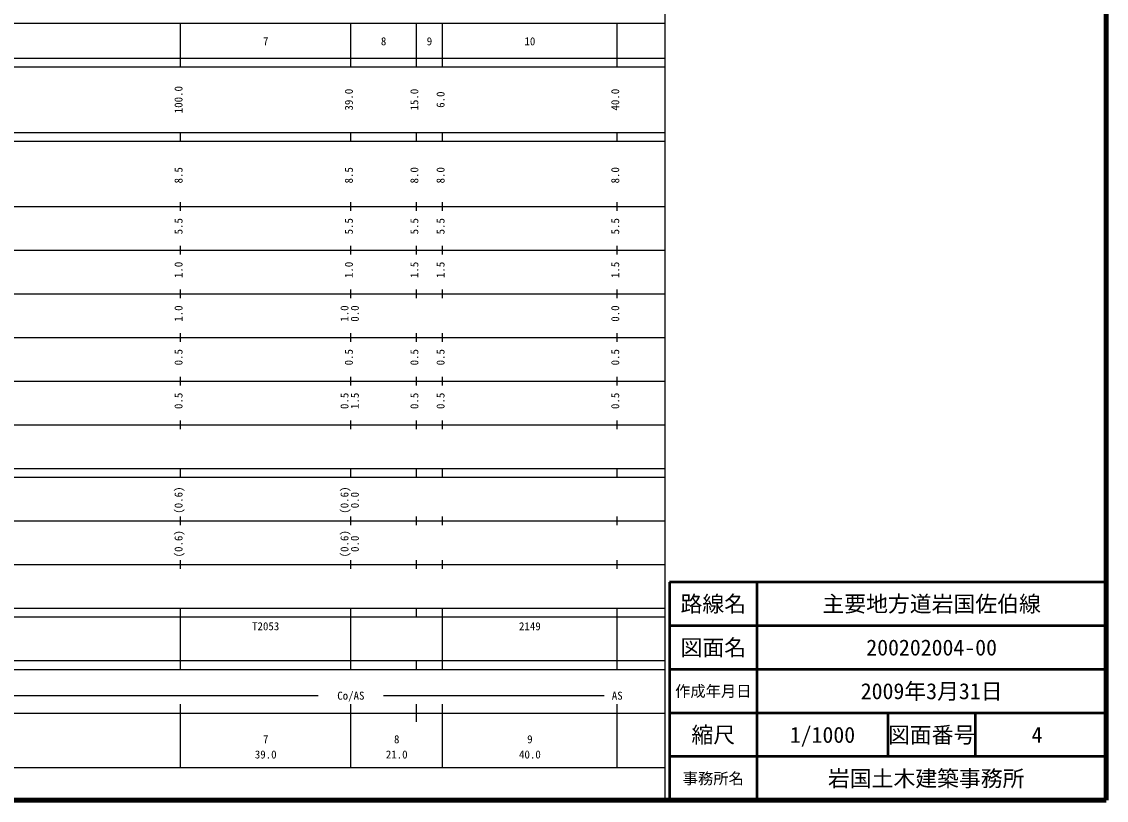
# Model space of a CAD drawing. Units: millimetres on the paper, enlarged 1000 times. Extents: x 40000 to 680000, y 20000 to 380000.
# Drawn here: x 431622 to 680000, y 20000 to 198357 of the extents above; entities that cross this region are included whole.
import ezdxf
from ezdxf.enums import TextEntityAlignment as Align

# ---------------------------------------------------------------- set-up
doc = ezdxf.new("R2010")
doc.units = ezdxf.units.MM
doc.header["$LTSCALE"] = 1000
for name, color, linetype, lineweight in [('M-TTL', 2, 'Continuous', 140), ('M-TTL-BAND', 7, 'Continuous', 25), ('M-TTL-FRAM', 2, 'Continuous', 50), ('M-TTL-LINE', 7, 'Continuous', 50)]:
    doc.layers.add(name, color=color, linetype=linetype, lineweight=lineweight)
doc.layers.add('M-TTL-TXT', color=7, linetype='Continuous')
doc.styles.add('ＭＳ ゴシック', font='')
doc.styles.get('ＭＳ ゴシック').set_extended_font_data('MS Gothic')

msp = doc.modelspace()

# ---------------------------------------------------------------- linework, layer by layer
at = {"layer": 'M-TTL'}
for p, q in [((680000, 20000), (680000, 380000)), ((40000, 20000), (680000, 20000))]:
    msp.add_line(p, q, dxfattribs=at)
at = {"layer": 'M-TTL-BAND'}
for p, q in [((579000, 20000), (579000, 370000)), ((68000, 198000), (579000, 198000)), ((468000, 188000), (468000, 198000)), ((507000, 188000), (507000, 198000)), ((522000, 188000), (522000, 198000)), ((528000, 188000), (528000, 198000)), ((568000, 188000), (568000, 198000)), ((40000, 190000), (579000, 190000)), ((40000, 188000), (579000, 188000)), ((40000, 173000), (579000, 173000)), ((468000, 171000), (468000, 173000)), ((507000, 171000), (507000, 173000)), ((522000, 171000), (522000, 173000)), ((528000, 171000), (528000, 173000)), ((568000, 171000), (568000, 173000)), ((40000, 171000), (579000, 171000)), ((468000, 155000), (468000, 157000)), ((507000, 155000), (507000, 157000)), ((522000, 155000), (522000, 157000)), ((528000, 155000), (528000, 157000)), ((568000, 155000), (568000, 157000)), ((40000, 156000), (579000, 156000)), ((468000, 145000), (468000, 147000)), ((507000, 145000), (507000, 147000)), ((522000, 145000), (522000, 147000)), ((528000, 145000), (528000, 147000)), ((568000, 145000), (568000, 147000)), ((46000, 146000), (579000, 146000)), ((468000, 135000), (468000, 137000)), ((507000, 135000), (507000, 137000)), ((522000, 135000), (522000, 137000)), ((528000, 135000), (528000, 137000)), ((568000, 135000), (568000, 137000)), ((52000, 136000), (579000, 136000)), ((468000, 125000), (468000, 127000)), ((507000, 125000), (507000, 127000)), ((522000, 125000), (522000, 127000)), ((528000, 125000), (528000, 127000)), ((568000, 125000), (568000, 127000)), ((46000, 126000), (579000, 126000)), ((468000, 115000), (468000, 117000)), ((507000, 115000), (507000, 117000)), ((522000, 115000), (522000, 117000)), ((528000, 115000), (528000, 117000)), ((568000, 115000), (568000, 117000)), ((52000, 116000), (579000, 116000)), ((468000, 105000), (468000, 107000)), ((507000, 105000), (507000, 107000)), ((522000, 105000), (522000, 107000)), ((528000, 105000), (528000, 107000)), ((568000, 105000), (568000, 107000)), ((46000, 106000), (579000, 106000)), ((40000, 96000), (579000, 96000)), ((468000, 94000), (468000, 96000)), ((507000, 94000), (507000, 96000)), ((522000, 94000), (522000, 96000)), ((528000, 94000), (528000, 96000)), ((568000, 94000), (568000, 96000)), ((40000, 94000), (579000, 94000)), ((468000, 83000), (468000, 85000)), ((507000, 83000), (507000, 85000)), ((522000, 83000), (522000, 85000)), ((528000, 83000), (528000, 85000)), ((568000, 83000), (568000, 85000)), ((49000, 84000), (579000, 84000)), ((468000, 73000), (468000, 75000)), ((507000, 73000), (507000, 75000)), ((522000, 73000), (522000, 75000)), ((528000, 73000), (528000, 75000)), ((568000, 73000), (568000, 75000)), ((40000, 74000), (579000, 74000)), ((40000, 64000), (579000, 64000)), ((468000, 62000), (468000, 64000)), ((507000, 62000), (507000, 64000)), ((522000, 62000), (522000, 64000)), ((528000, 62000), (528000, 64000)), ((568000, 62000), (568000, 64000)), ((40000, 62000), (579000, 62000)), ((468000, 52000), (468000, 62000)), ((468000, 52000), (468000, 62000)), ((507000, 52000), (507000, 62000)), ((528000, 52000), (528000, 62000)), ((568000, 52000), (568000, 62000)), ((40000, 52000), (579000, 52000)), ((40000, 50000), (579000, 50000)), ((468000, 50000), (468000, 52000)), ((507000, 50000), (507000, 52000)), ((522000, 50000), (522000, 52000)), ((528000, 50000), (528000, 52000)), ((568000, 50000), (568000, 52000)), ((79500, 44000), (499500, 44000)), ((514500, 44000), (565000, 44000)), ((40000, 40000), (579000, 40000)), ((468000, 27500), (468000, 42000)), ((507000, 27500), (507000, 42000)), ((522000, 38000), (522000, 42000)), ((528000, 27500), (528000, 42000)), ((568000, 27500), (568000, 42000)), ((68000, 27500), (579000, 27500))]:
    msp.add_line(p, q, dxfattribs=at)
at = {"layer": 'M-TTL-FRAM'}
for p, q in [((680000, 70000), (580000, 70000)), ((580000, 70000), (580000, 20000))]:
    msp.add_line(p, q, dxfattribs=at)
at = {"layer": 'M-TTL-LINE'}
for p, q in [((600000, 70000), (600000, 20000)), ((680000, 60000), (580000, 60000)), ((680000, 50000), (580000, 50000)), ((680000, 40000), (580000, 40000)), ((630000, 40000), (630000, 30000)), ((650000, 40000), (650000, 30000)), ((680000, 30000), (580000, 30000))]:
    msp.add_line(p, q, dxfattribs=at)

# ---------------------------------------------------------------- texts
at = {"layer": 'M-TTL-BAND', "style": 'ＭＳ ゴシック'}
for s, p in [('7', (487500, 192405)), ('8', (514500, 192405)), ('9', (525000, 192405)), ('10', (548000, 192405)), ('Co/AS', (507000, 42500)), ('AS', (568000, 42500)), ('7', (487500, 32523)), ('8', (517500, 32523)), ('9', (548000, 32523)), ('39.0', (487500, 29033)), ('21.0', (517500, 29033)), ('40.0', (548000, 29033))]:
    msp.add_text(s, height=1833, dxfattribs=at).set_placement(p, align=Align.BOTTOM_CENTER)
for s, p in [('100.0', (469000, 180500)), ('39.0', (508000, 180500)), ('15.0', (523000, 180500)), ('6.0', (529000, 180500)), ('40.0', (569000, 180500)), ('8.5', (469000, 163174)), ('8.5', (508000, 163174)), ('8.0', (523000, 163174)), ('8.0', (529000, 163174)), ('8.0', (569000, 163174)), ('5.5', (469000, 151500)), ('5.5', (508000, 151500)), ('5.5', (523000, 151500)), ('5.5', (529000, 151500)), ('5.5', (569000, 151500)), ('1.0', (469000, 141500)), ('1.0', (508000, 141500)), ('1.5', (523000, 141500)), ('1.5', (529000, 141500)), ('1.5', (569000, 141500)), ('1.0', (469000, 131500)), ('1.0', (507000, 131500)), ('0.0', (509370, 131500)), ('0.0', (569000, 131500)), ('0.5', (469000, 121500)), ('0.5', (508000, 121500)), ('0.5', (523000, 121500)), ('0.5', (529000, 121500)), ('0.5', (569000, 121500)), ('0.5', (469000, 111500)), ('0.5', (507000, 111500)), ('1.5', (509370, 111500)), ('0.5', (523000, 111500)), ('0.5', (529000, 111500)), ('0.5', (569000, 111500)), ('(0.6)', (469000, 88764)), ('(0.6)', (507000, 88764)), ('0.0', (509370, 88764)), ('(0.6)', (469000, 78764)), ('(0.6)', (507000, 78764)), ('0.0', (509370, 78764))]:
    msp.add_text(s, height=1833, rotation=90, dxfattribs=at).set_placement(p, align=Align.BOTTOM_CENTER)
for s, p in [('T2053', (484375, 58405)), ('2149', (545500, 58405))]:
    msp.add_text(s, height=1833, dxfattribs=at).set_placement(p, align=Align.BOTTOM_LEFT)
at = {"layer": 'M-TTL-TXT', "style": 'ＭＳ ゴシック'}
for s, height, p in [('路線名', 3666, (590000, 65000)), ('路線名', 3666, (590000, 65000)), ('主要地方道岩国佐伯線', 3666, (640000, 65000)), ('図面名', 3666, (590000, 55000)), ('図面名', 3666, (590000, 55000)), ('200202004-00', 3666, (640000, 55000)), ('2009年3月31日', 3666, (640000, 45000)), ('作成年月日', 2566, (590000, 45000)), ('作成年月日', 2566, (590000, 45000)), ('縮尺', 3666, (590000, 35000)), ('縮尺', 3666, (590000, 35000)), ('図面番号', 3666, (640000, 35000)), ('図面番号', 3666, (640000, 35000)), ('1/1000', 3666, (615000, 35000)), ('4', 3666, (664125, 35000)), ('岩国土木建築事務所 ', 3666, (640000, 25000)), ('事務所名', 2566, (590000, 25000)), ('事務所名', 2566, (590000, 25000))]:
    msp.add_text(s, height=height, dxfattribs=at).set_placement(p, align=Align.MIDDLE_CENTER)

doc.saveas('drawing.dxf')
